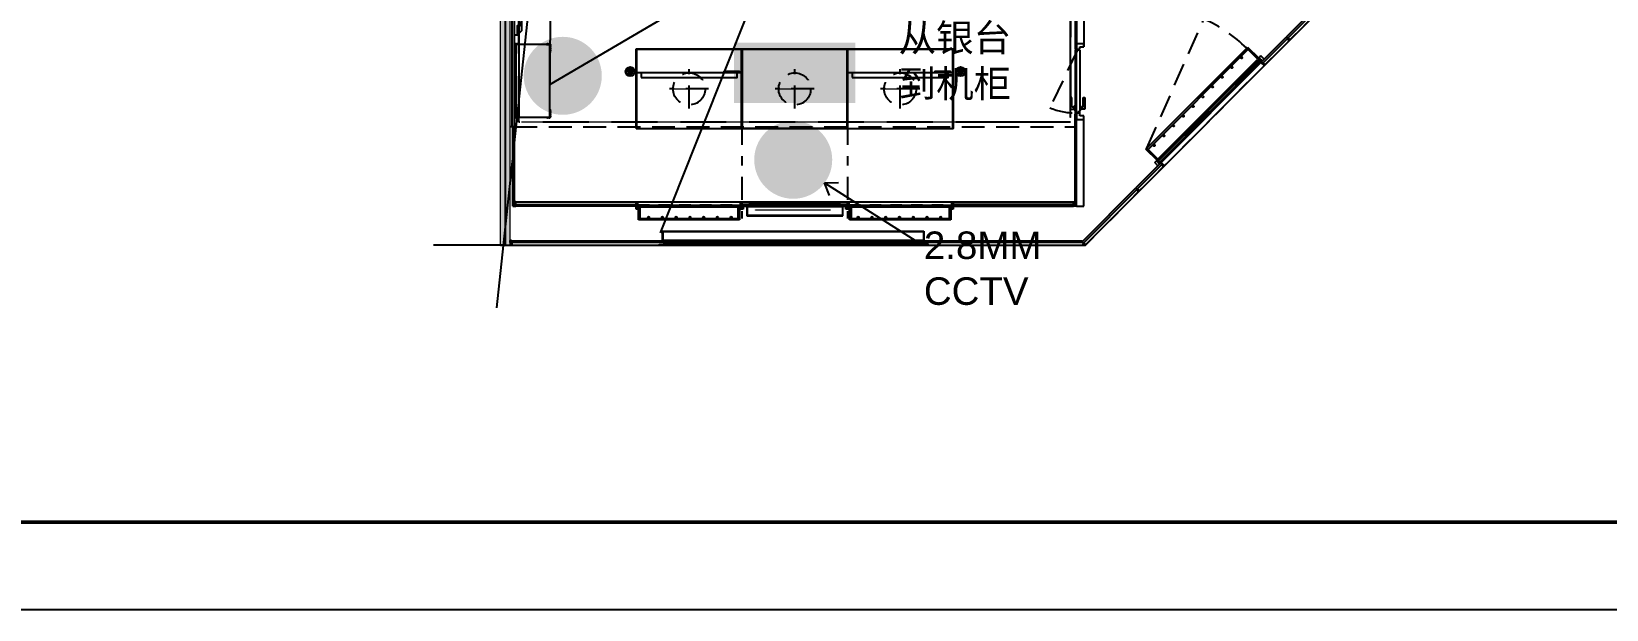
# Model space of a CAD drawing. Header units: millimetres. Extents: x 5896 to 6381, y 4295 to 4378.
# Drawn here: x 6128.84 to 6146, y 4295.41 to 4301.72 of the extents above; entities that cross this region are included whole.
import ezdxf

# ---------------------------------------------------------------- set-up
doc = ezdxf.new("R2010")
doc.units = ezdxf.units.MM
for name, pattern in [('HIDDEN2', [0.1875, 0.125, -0.0625]), ('NASCOSTA', [0.375, 0.25, -0.125]), ('PHANTOM2', [1.25, 0.625, -0.125, 0.125, -0.125, 0.125, -0.125]), ('TRATTEGGIATA', [0.75, 0.5, -0.25]), ('TRATTOPUNTO2', [0.5, 0.25, -0.125, 0, -0.125])]:
    doc.linetypes.add(name, pattern=pattern)
for name, color, linetype in [('A-GLAZING', 2, 'Continuous'), ('ax-arredo piani', 2, 'Continuous'), ('ax-arredo piani rossi', 1, 'Continuous'), ('ax-arredo sez', 6, 'Continuous'), ('AXlogo', 6, 'Continuous'), ('GA_X DIM', 8, 'Continuous'), ('MERCHANDISING', 11, 'Continuous'), ('Pareti02', 3, 'Continuous'), ('piani-rossi', 1, 'Continuous'), ('proiezioni', 2, 'NASCOSTA'), ('R-PIANI', 6, 'Continuous'), ('sezioni 02', 3, 'Continuous'), ('Urban', 6, 'Continuous'), ('VITI', 1, 'Continuous'), ('图框', 254, 'Continuous'), ('消防', 5, 'Continuous')]:
    doc.layers.add(name, color=color, linetype=linetype)
doc.layers.add('Axis', color=7, linetype='TRATTOPUNTO2', true_color=0xe27a03)
doc.layers.add('PROIEZ-FASCIONE', color=7, linetype='TRATTEGGIATA', true_color=0xb4b08e)
for name, color, linetype, lineweight, true_color in [('LD_light', 7, 'Continuous', 5, 0xf00000), ('R-HATCH', 7, 'Continuous', 9, 0xbababa), ('R-WALL', 7, 'Continuous', 9, 0xbababa)]:
    doc.layers.add(name, color=color, linetype=linetype, lineweight=lineweight, true_color=true_color)
doc.layers.add('R-BORDER', color=7, linetype='PHANTOM2', true_color=0xdb0000, plot=False)
doc.layers.add('sez-PHOTO', color=3, linetype='HIDDEN2', lineweight=15)
doc.styles.get("Standard").update_dxf_attribs({"font": 'Arial.ttf'})

# ---------------------------------------------------------------- blocks, each defined once
blk = doc.blocks.new('lamp A1')
at = {"layer": 'LD_light', "linetype": 'NASCOSTA'}
for p, q in [((300.794, 135.027), (300.794, 135.453)), ((300.581, 135.24), (301.007, 135.24))]:
    blk.add_line(p, q, dxfattribs=at)
blk.add_circle((300.794, 135.24), 0.175, dxfattribs=at)
blk = doc.blocks.new('ioo')
at = {"layer": 'LD_light', "elevation": 0}
blk.add_lwpolyline([(-3045, 2505), (-3067, 2505), (-3067, 2493), (-3045, 2493)], close=True, dxfattribs=at)
at = {"layer": 'LD_light', "ltscale": 0.1}
for radius in [11, 10]:
    blk.add_arc((-3056, 2506, 0), radius, 359.7956, 180.2044, dxfattribs=at)
blk = doc.blocks.new('bullone fianco')
at = {"layer": 'VITI'}
for p, q in [((0, 0.008), (-0.003, 0.008)), ((-0.003, 0), (-0.003, 0.007)), ((0, 0.006), (-0.003, 0.006)), ((0, 0.001), (-0.003, 0.001)), ((0, -0.001), (0, 0.008)), ((0, 0.007), (0, 0.008)), ((0, 0), (0, 0.007)), ((0, 0.007), (0, 0.007)), ((0, 0), (0, -0.001)), ((0, 0), (0, 0)), ((0, -0.001), (-0.003, -0.001))]:
    blk.add_line(p, q, dxfattribs=at)
for centre, radius, start, end in [((-0.001, 0.007), 0.00209, 147.1328, 212.8672), ((0.005, 0.004), 0.00787, 163.2213, 196.7787), ((-0.001, 0), 0.00209, 147.1328, 212.8672)]:
    blk.add_arc(centre, radius, start, end, dxfattribs=at)
blk = doc.blocks.new('112')
at = {"layer": 'R-HATCH', "ltscale": 10000}
h = blk.add_hatch(color=253, dxfattribs=at)
h.dxf.hatch_style = 1
h.paths.add_polyline_path([(6087.631, 4402.189), (6087.631, 4414.014), (6087.731, 4414.014), (6087.731, 4402.189)])
at = {"layer": 'A-GLAZING', "color": 253}
for p, q in [((6094.795, 4403.126), (6095.882, 4404.217)), ((6094.8, 4403.11), (6095.898, 4404.212)), ((6095.913, 4404.198), (6094.815, 4403.096)), ((6095.898, 4404.214), (6095.907, 4404.223)), ((6095.915, 4404.198), (6095.898, 4404.214)), ((6095.898, 4404.212), (6095.898, 4404.212)), ((6095.898, 4404.212), (6095.901, 4404.212)), ((6095.901, 4404.212), (6095.913, 4404.2)), ((6095.907, 4404.223), (6095.924, 4404.207)), ((6095.913, 4404.2), (6095.913, 4404.198)), ((6095.913, 4404.198), (6095.913, 4404.198)), ((6095.924, 4404.207), (6095.915, 4404.198)), ((6095.918, 4404.182), (6094.831, 4403.091)), ((6094.798, 4403.11), (6094.789, 4403.101)), ((6094.789, 4403.101), (6094.806, 4403.085)), ((6094.815, 4403.094), (6094.798, 4403.11)), ((6094.8, 4403.108), (6094.8, 4403.11)), ((6094.812, 4403.096), (6094.8, 4403.108)), ((6094.806, 4403.085), (6094.815, 4403.094)), ((6094.815, 4403.096), (6094.812, 4403.096))]:
    blk.add_line(p, q, dxfattribs=at)
at = {"layer": 'ax-arredo piani', "color": 253}
for p, q in [((6087.795, 4402.661), (6089.11, 4402.661)), ((6089.123, 4402.661), (6092.548, 4402.661)), ((6092.561, 4402.661), (6093.877, 4402.661))]:
    blk.add_line(p, q, dxfattribs=at)
at = {"layer": 'ax-arredo piani', "color": 253, "elevation": 0}
for points in [[(6088.167, 4403.585), (6088.167, 4403.585), (6088.167, 4404.377), (6088.167, 4404.377), (6088.167, 4404.377), (6087.798, 4404.377), (6087.798, 4403.585), (6088.167, 4403.585)], [(6088.17, 4404.292), (6088.167, 4404.292), (6088.167, 4404.341), (6088.17, 4404.341)], [(6089.109, 4403.461), (6090.261, 4403.461), (6090.261, 4404.326), (6089.109, 4404.326)], [(6090.261, 4403.461), (6091.41, 4403.461), (6091.41, 4404.326), (6090.261, 4404.326)], [(6090.264, 4403.464), (6091.407, 4403.464), (6091.407, 4404.323), (6090.264, 4404.323)], [(6091.41, 4403.461), (6092.562, 4403.461), (6092.562, 4404.326), (6091.41, 4404.326)], [(6089.109, 4403.461), (6089.109, 4404.072), (6090.261, 4404.072), (6090.261, 4403.461), (6090.258, 4403.461), (6090.258, 4404.069), (6089.112, 4404.069), (6089.112, 4403.461)], [(6089.162, 4404.019), (6090.208, 4404.019), (6090.208, 4404.069), (6089.162, 4404.069)], [(6090.231, 4404.072), (6090.066, 4404.072), (6090.066, 4404.085), (6090.231, 4404.085)], [(6091.41, 4403.461), (6091.41, 4404.072), (6092.562, 4404.072), (6092.562, 4403.461), (6092.559, 4403.461), (6092.559, 4404.069), (6091.413, 4404.069), (6091.413, 4403.461)], [(6091.463, 4404.019), (6092.509, 4404.019), (6092.509, 4404.069), (6091.463, 4404.069)], [(6092.532, 4404.072), (6092.367, 4404.072), (6092.367, 4404.085), (6092.532, 4404.085)], [(6088.17, 4403.67), (6088.167, 4403.67), (6088.167, 4403.621), (6088.17, 4403.621)]]:
    blk.add_lwpolyline(points, close=True, dxfattribs=at)
for points in [[(6089.112, 4404.072), (6089.109, 4404.072), (6089.109, 4404.326), (6090.261, 4404.326)], [(6090.261, 4404.326), (6090.261, 4404.072), (6090.258, 4404.072), (6090.258, 4404.323), (6089.112, 4404.323), (6089.112, 4404.072)], [(6091.413, 4404.072), (6091.41, 4404.072), (6091.41, 4404.326), (6092.562, 4404.326)], [(6092.562, 4404.326), (6092.562, 4404.072), (6092.559, 4404.072), (6092.559, 4404.323), (6091.413, 4404.323), (6091.413, 4404.072)]]:
    blk.add_lwpolyline(points, dxfattribs=at)
at = {"layer": 'ax-arredo piani rossi', "color": 253}
for p, q in [((6090.236, 4402.621), (6089.134, 4402.621)), ((6089.149, 4402.606), (6090.221, 4402.606)), ((6090.335, 4402.631), (6090.335, 4402.641)), ((6090.335, 4402.641), (6091.335, 4402.641)), ((6090.63, 4402.631), (6090.335, 4402.631)), ((6090.74, 4402.641), (6090.596, 4402.641)), ((6090.596, 4402.641), (6090.596, 4402.631)), ((6090.596, 4402.631), (6090.63, 4402.631)), ((6090.706, 4402.631), (6090.74, 4402.631)), ((6090.74, 4402.631), (6090.74, 4402.641)), ((6091.077, 4402.641), (6090.928, 4402.641)), ((6090.928, 4402.641), (6090.928, 4402.631)), ((6090.928, 4402.631), (6090.983, 4402.631)), ((6091.335, 4402.631), (6091.019, 4402.631)), ((6091.019, 4402.631), (6091.077, 4402.631)), ((6091.077, 4402.631), (6091.077, 4402.641)), ((6091.335, 4402.641), (6091.335, 4402.631)), ((6092.537, 4402.621), (6091.435, 4402.621)), ((6091.45, 4402.606), (6092.522, 4402.606))]:
    blk.add_line(p, q, dxfattribs=at)
at = {"layer": 'ax-arredo sez', "color": 253}
for p, q in [((6093.891, 4404.938), (6093.891, 4404.326)), ((6093.906, 4404.938), (6093.906, 4404.326)), ((6093.906, 4404.321), (6093.891, 4404.321)), ((6093.891, 4404.321), (6093.891, 4403.631)), ((6093.906, 4403.631), (6093.906, 4404.321)), ((6095.762, 4404.337), (6094.675, 4403.246)), ((6094.689, 4403.232), (6095.776, 4404.323)), ((6095.762, 4404.337), (6095.772, 4404.348)), ((6095.776, 4404.323), (6095.762, 4404.337)), ((6095.882, 4404.217), (6095.762, 4404.337)), ((6095.772, 4404.348), (6095.893, 4404.228)), ((6095.893, 4404.228), (6095.882, 4404.217)), ((6093.891, 4403.631), (6093.906, 4403.631)), ((6093.891, 4402.616), (6093.891, 4403.626)), ((6093.906, 4402.616), (6093.906, 4403.626)), ((6087.766, 4402.616), (6087.766, 4403.481)), ((6087.781, 4402.631), (6087.781, 4403.481)), ((6094.664, 4403.235), (6094.675, 4403.246)), ((6094.785, 4403.115), (6094.664, 4403.235)), ((6094.675, 4403.246), (6094.689, 4403.232)), ((6094.675, 4403.246), (6094.795, 4403.126)), ((6094.795, 4403.126), (6094.785, 4403.115)), ((6087.782, 4402.661), (6087.781, 4402.66)), ((6087.781, 4402.66), (6087.781, 4402.631)), ((6087.795, 4402.661), (6087.782, 4402.661)), ((6087.796, 4402.66), (6087.795, 4402.661)), ((6087.796, 4402.614), (6087.796, 4402.66)), ((6089.109, 4402.66), (6089.11, 4402.661)), ((6089.109, 4402.583), (6089.109, 4402.66)), ((6089.11, 4402.661), (6089.123, 4402.661)), ((6089.123, 4402.661), (6089.124, 4402.66)), ((6089.124, 4402.66), (6089.124, 4402.631)), ((6090.246, 4402.66), (6090.247, 4402.661)), ((6090.246, 4402.583), (6090.246, 4402.66)), ((6090.247, 4402.661), (6090.26, 4402.661)), ((6090.26, 4402.661), (6090.261, 4402.66)), ((6090.261, 4402.66), (6090.261, 4402.631)), ((6091.41, 4402.66), (6091.411, 4402.661)), ((6091.41, 4402.583), (6091.41, 4402.66)), ((6091.411, 4402.661), (6091.424, 4402.661)), ((6091.424, 4402.661), (6091.425, 4402.66)), ((6091.425, 4402.66), (6091.425, 4402.631)), ((6092.547, 4402.66), (6092.548, 4402.661)), ((6092.547, 4402.583), (6092.547, 4402.66)), ((6092.548, 4402.661), (6092.561, 4402.661)), ((6092.561, 4402.661), (6092.562, 4402.66)), ((6092.562, 4402.66), (6092.562, 4402.631)), ((6093.876, 4402.66), (6093.877, 4402.661)), ((6093.876, 4402.614), (6093.876, 4402.66)), ((6093.877, 4402.661), (6093.89, 4402.661)), ((6093.89, 4402.661), (6093.891, 4402.66)), ((6093.891, 4402.66), (6093.891, 4402.631)), ((6087.766, 4402.616), (6087.781, 4402.616)), ((6087.781, 4402.631), (6087.781, 4402.631)), ((6087.781, 4402.631), (6087.781, 4402.614)), ((6087.781, 4402.614), (6087.796, 4402.614)), ((6087.796, 4402.614), (6087.796, 4402.631)), ((6087.796, 4402.631), (6089.109, 4402.631)), ((6089.109, 4402.614), (6087.796, 4402.614)), ((6089.124, 4402.583), (6089.109, 4402.583)), ((6089.124, 4402.631), (6089.124, 4402.631)), ((6089.124, 4402.631), (6089.124, 4402.583)), ((6089.128, 4402.631), (6089.126, 4402.631)), ((6089.126, 4402.631), (6089.126, 4402.616)), ((6089.126, 4402.616), (6089.132, 4402.616)), ((6089.128, 4402.618), (6089.128, 4402.631)), ((6089.132, 4402.618), (6089.128, 4402.618)), ((6089.134, 4402.631), (6089.132, 4402.631)), ((6089.132, 4402.631), (6089.132, 4402.618)), ((6089.132, 4402.616), (6089.132, 4402.599)), ((6089.132, 4402.599), (6089.134, 4402.599)), ((6089.134, 4402.599), (6089.134, 4402.631)), ((6089.134, 4402.621), (6089.149, 4402.606)), ((6089.134, 4402.466), (6089.134, 4402.621)), ((6089.149, 4402.606), (6089.149, 4402.481)), ((6089.149, 4402.481), (6090.221, 4402.481)), ((6090.221, 4402.606), (6090.236, 4402.621)), ((6090.221, 4402.481), (6090.221, 4402.606)), ((6090.236, 4402.599), (6090.236, 4402.631)), ((6090.236, 4402.631), (6090.238, 4402.631)), ((6090.236, 4402.621), (6090.236, 4402.466)), ((6090.238, 4402.599), (6090.236, 4402.599)), ((6090.238, 4402.631), (6090.238, 4402.618)), ((6090.238, 4402.618), (6090.242, 4402.618)), ((6090.244, 4402.616), (6090.238, 4402.616)), ((6090.238, 4402.616), (6090.238, 4402.599)), ((6090.242, 4402.618), (6090.242, 4402.631)), ((6090.242, 4402.631), (6090.244, 4402.631)), ((6090.244, 4402.631), (6090.244, 4402.616)), ((6090.261, 4402.583), (6090.246, 4402.583)), ((6090.63, 4402.631), (6090.261, 4402.631)), ((6090.261, 4402.631), (6090.261, 4402.614)), ((6090.261, 4402.631), (6090.261, 4402.631)), ((6090.261, 4402.631), (6090.261, 4402.583)), ((6090.261, 4402.614), (6090.63, 4402.614)), ((6090.261, 4402.614), (6090.276, 4402.614)), ((6090.261, 4402.583), (6090.261, 4402.614)), ((6090.276, 4402.583), (6090.261, 4402.583)), ((6090.276, 4402.614), (6090.276, 4402.583)), ((6090.32, 4402.614), (6090.316, 4402.614)), ((6090.316, 4402.614), (6090.316, 4402.51)), ((6090.316, 4402.51), (6091.36, 4402.51)), ((6090.32, 4402.514), (6090.32, 4402.614)), ((6091.356, 4402.614), (6090.32, 4402.614)), ((6090.32, 4402.614), (6090.32, 4402.611)), ((6090.32, 4402.611), (6091.356, 4402.611)), ((6091.356, 4402.514), (6090.32, 4402.514)), ((6090.639, 4402.641), (6090.63, 4402.641)), ((6090.63, 4402.641), (6090.63, 4402.614)), ((6090.63, 4402.614), (6090.639, 4402.614)), ((6090.639, 4402.614), (6090.639, 4402.641)), ((6090.674, 4402.631), (6090.639, 4402.631)), ((6090.639, 4402.631), (6090.674, 4402.631)), ((6090.639, 4402.631), (6090.674, 4402.631)), ((6090.639, 4402.614), (6090.674, 4402.614)), ((6090.674, 4402.641), (6090.706, 4402.641)), ((6090.674, 4402.614), (6090.674, 4402.641)), ((6090.706, 4402.614), (6090.674, 4402.614)), ((6090.706, 4402.641), (6090.706, 4402.614)), ((6090.83, 4402.631), (6090.706, 4402.631)), ((6090.706, 4402.631), (6090.83, 4402.631)), ((6090.706, 4402.614), (6090.83, 4402.614)), ((6090.83, 4402.641), (6090.838, 4402.641)), ((6090.83, 4402.614), (6090.83, 4402.641)), ((6090.838, 4402.614), (6090.83, 4402.614)), ((6090.838, 4402.641), (6090.838, 4402.614)), ((6090.983, 4402.631), (6090.838, 4402.631)), ((6090.838, 4402.631), (6090.983, 4402.631)), ((6090.838, 4402.614), (6090.983, 4402.614)), ((6090.983, 4402.641), (6091.019, 4402.641)), ((6090.983, 4402.614), (6090.983, 4402.641)), ((6091.019, 4402.614), (6090.983, 4402.614)), ((6091.019, 4402.641), (6091.019, 4402.614)), ((6091.41, 4402.631), (6091.019, 4402.631)), ((6091.019, 4402.614), (6091.41, 4402.614)), ((6091.356, 4402.614), (6091.356, 4402.514)), ((6091.36, 4402.614), (6091.356, 4402.614)), ((6091.356, 4402.611), (6091.356, 4402.614)), ((6091.36, 4402.51), (6091.36, 4402.614)), ((6091.395, 4402.614), (6091.41, 4402.614)), ((6091.395, 4402.583), (6091.395, 4402.614)), ((6091.41, 4402.583), (6091.395, 4402.583)), ((6091.41, 4402.614), (6091.41, 4402.631)), ((6091.41, 4402.614), (6091.41, 4402.583)), ((6091.425, 4402.583), (6091.41, 4402.583)), ((6091.425, 4402.631), (6091.425, 4402.631)), ((6091.425, 4402.631), (6091.425, 4402.583)), ((6091.429, 4402.631), (6091.427, 4402.631)), ((6091.427, 4402.631), (6091.427, 4402.616)), ((6091.427, 4402.616), (6091.433, 4402.616)), ((6091.429, 4402.618), (6091.429, 4402.631)), ((6091.433, 4402.618), (6091.429, 4402.618)), ((6091.435, 4402.631), (6091.433, 4402.631)), ((6091.433, 4402.631), (6091.433, 4402.618)), ((6091.433, 4402.616), (6091.433, 4402.599)), ((6091.433, 4402.599), (6091.435, 4402.599)), ((6091.435, 4402.599), (6091.435, 4402.631)), ((6091.435, 4402.621), (6091.45, 4402.606)), ((6091.435, 4402.466), (6091.435, 4402.621)), ((6091.45, 4402.606), (6091.45, 4402.481)), ((6091.45, 4402.481), (6092.522, 4402.481)), ((6092.522, 4402.606), (6092.537, 4402.621)), ((6092.522, 4402.481), (6092.522, 4402.606)), ((6092.537, 4402.599), (6092.537, 4402.631)), ((6092.537, 4402.631), (6092.539, 4402.631)), ((6092.537, 4402.621), (6092.537, 4402.466)), ((6092.539, 4402.599), (6092.537, 4402.599)), ((6092.539, 4402.631), (6092.539, 4402.618)), ((6092.539, 4402.618), (6092.543, 4402.618)), ((6092.545, 4402.616), (6092.539, 4402.616)), ((6092.539, 4402.616), (6092.539, 4402.599)), ((6092.543, 4402.618), (6092.543, 4402.631)), ((6092.543, 4402.631), (6092.545, 4402.631)), ((6092.545, 4402.631), (6092.545, 4402.616)), ((6092.562, 4402.583), (6092.547, 4402.583)), ((6093.876, 4402.631), (6092.562, 4402.631)), ((6092.562, 4402.631), (6092.562, 4402.631)), ((6092.562, 4402.631), (6092.562, 4402.583)), ((6092.562, 4402.614), (6093.876, 4402.614)), ((6093.876, 4402.614), (6093.876, 4402.631)), ((6093.891, 4402.614), (6093.876, 4402.614)), ((6093.891, 4402.631), (6093.891, 4402.631)), ((6093.891, 4402.631), (6093.891, 4402.614)), ((6090.236, 4402.466), (6089.134, 4402.466)), ((6089.396, 4402.238), (6089.396, 4402.343)), ((6089.396, 4402.343), (6092.244, 4402.343)), ((6089.401, 4402.238), (6089.401, 4402.338)), ((6089.401, 4402.338), (6092.239, 4402.338)), ((6092.537, 4402.466), (6091.435, 4402.466)), ((6092.239, 4402.338), (6092.239, 4402.238)), ((6092.244, 4402.343), (6092.244, 4402.238))]:
    blk.add_line(p, q, dxfattribs=at)
at = {"layer": 'ax-arredo sez', "color": 253, "elevation": 0}
for points in [[(6087.811, 4404.481), (6087.861, 4404.531), (6087.861, 4404.627), (6087.857, 4404.627), (6087.857, 4404.616), (6087.842, 4404.616), (6087.842, 4404.581), (6087.811, 4404.581), (6087.811, 4404.481), (6087.811, 4404.481)], [(6087.784, 4404.341), (6087.781, 4404.341), (6087.781, 4404.381), (6087.821, 4404.381), (6087.821, 4404.378), (6087.784, 4404.378), (6087.784, 4404.341)], [(6088.168, 4404.341), (6088.171, 4404.341), (6088.171, 4404.381), (6088.131, 4404.381), (6088.131, 4404.378), (6088.168, 4404.378), (6088.168, 4404.341)], [(6087.784, 4403.621), (6087.781, 4403.621), (6087.781, 4403.581), (6087.821, 4403.581), (6087.821, 4403.584), (6087.784, 4403.584), (6087.784, 4403.621)], [(6088.168, 4403.621), (6088.171, 4403.621), (6088.171, 4403.581), (6088.131, 4403.581), (6088.131, 4403.584), (6088.168, 4403.584), (6088.168, 4403.621)]]:
    blk.add_lwpolyline(points, dxfattribs=at)
blk.add_lwpolyline([(6087.797, 4403.584), (6087.784, 4403.584), (6087.784, 4404.378), (6087.797, 4404.378)], close=True, dxfattribs=at)
at = {"layer": 'Axis', "color": 253}
for p, q in [((6090.261, 4403.532), (6090.261, 4402.481)), ((6091.41, 4403.532), (6091.41, 4402.481))]:
    blk.add_line(p, q, dxfattribs=at)
at = {"layer": 'AXlogo', "color": 253}
for p, q in [((6089.415, 4402.194), (6089.415, 4402.219)), ((6089.415, 4402.219), (6092.228, 4402.219)), ((6092.228, 4402.194), (6089.415, 4402.194)), ((6092.228, 4402.219), (6092.228, 4402.194))]:
    blk.add_line(p, q, dxfattribs=at)
at = {"layer": 'DEFPOINTS', "color": 253}
for p, q in [((6087.811, 4404.481), (6087.781, 4404.481)), ((6087.811, 4404.381), (6087.781, 4404.381))]:
    blk.add_line(p, q, dxfattribs=at)
at = {"layer": 'Pareti02', "color": 253}
for p, q in [((6087.756, 4403.481), (6087.756, 4411.881)), ((6087.781, 4403.481), (6087.781, 4411.881)), ((6093.986, 4404.892), (6093.986, 4404.406)), ((6093.986, 4404.508), (6093.986, 4404.351)), ((6096.196, 4404.462), (6096.193, 4404.458)), ((6096.193, 4404.458), (6096.207, 4404.444)), ((6096.211, 4404.448), (6096.196, 4404.462)), ((6096.207, 4404.444), (6096.204, 4404.44)), ((6096.204, 4404.44), (6096.225, 4404.419)), ((6096.214, 4404.451), (6096.211, 4404.448)), ((6096.235, 4404.43), (6096.214, 4404.451)), ((6096.225, 4404.419), (6096.235, 4404.43)), ((6093.906, 4404.326), (6093.891, 4404.326)), ((6094.675, 4403.246), (6095.762, 4404.337)), ((6093.906, 4403.626), (6093.891, 4403.626)), ((6093.986, 4402.616), (6093.986, 4403.601)), ((6093.986, 4403.113), (6093.986, 4403.601)), ((6087.781, 4403.481), (6087.731, 4403.481)), ((6094.551, 4402.81), (6094.555, 4402.814)), ((6094.565, 4402.796), (6094.551, 4402.81)), ((6094.555, 4402.814), (6094.569, 4402.8)), ((6094.562, 4402.793), (6094.565, 4402.796)), ((6094.583, 4402.771), (6094.562, 4402.793)), ((6094.569, 4402.8), (6094.573, 4402.803)), ((6094.573, 4402.803), (6094.594, 4402.782)), ((6094.594, 4402.782), (6094.583, 4402.771)), ((6093.906, 4402.616), (6093.891, 4402.616)), ((6093.906, 4402.616), (6093.986, 4402.616)), ((6093.965, 4402.222), (6093.969, 4402.226)), ((6093.98, 4402.208), (6093.965, 4402.222)), ((6093.969, 4402.226), (6093.983, 4402.212)), ((6093.976, 4402.205), (6093.98, 4402.208)), ((6093.997, 4402.183), (6093.976, 4402.205)), ((6093.983, 4402.212), (6093.987, 4402.215)), ((6093.987, 4402.215), (6094.008, 4402.194)), ((6094.008, 4402.194), (6093.997, 4402.183))]:
    blk.add_line(p, q, dxfattribs=at)
at = {"layer": 'piani-rossi', "color": 253}
for p, q in [((6093.855, 4403.8), (6093.837, 4403.8)), ((6093.837, 4403.8), (6093.837, 4403.673)), ((6093.855, 4403.695), (6093.855, 4403.8)), ((6093.881, 4403.695), (6093.855, 4403.695)), ((6093.881, 4403.661), (6093.881, 4403.708)), ((6093.881, 4403.708), (6093.891, 4403.708)), ((6093.881, 4403.673), (6093.881, 4403.695)), ((6093.891, 4403.708), (6093.891, 4403.661)), ((6093.953, 4403.708), (6093.943, 4403.708)), ((6093.943, 4403.708), (6093.943, 4403.661)), ((6093.953, 4403.661), (6093.953, 4403.708)), ((6093.953, 4403.673), (6093.953, 4403.695)), ((6093.953, 4403.695), (6093.979, 4403.695)), ((6093.979, 4403.695), (6093.979, 4403.8)), ((6093.979, 4403.8), (6093.997, 4403.8)), ((6093.997, 4403.8), (6093.997, 4403.673)), ((6093.837, 4403.673), (6093.881, 4403.673)), ((6093.891, 4403.661), (6093.881, 4403.661)), ((6093.943, 4403.661), (6093.953, 4403.661)), ((6093.997, 4403.673), (6093.953, 4403.673))]:
    blk.add_line(p, q, dxfattribs=at)
at = {"layer": 'PROIEZ-FASCIONE', "color": 253}
for p, q in [((6087.831, 4403.531), (6087.831, 4412.314)), ((6093.841, 4404.959), (6093.841, 4403.531)), ((6093.841, 4403.531), (6087.831, 4403.531))]:
    blk.add_line(p, q, dxfattribs=at)
at = {"layer": 'proiezioni', "color": 253}
for p, q in [((6094.008, 4402.194), (6108.084, 4416.324)), ((6094.675, 4403.246), (6095.295, 4404.656)), ((6093.917, 4404.321), (6093.618, 4403.687)), ((6089.685, 4403.68), (6089.685, 4404.107)), ((6090.836, 4403.68), (6090.836, 4404.107)), ((6091.986, 4403.68), (6091.986, 4404.107)), ((6089.898, 4403.893), (6089.472, 4403.893)), ((6091.049, 4403.893), (6090.622, 4403.893)), ((6092.2, 4403.893), (6091.773, 4403.893)), ((6087.781, 4403.481), (6093.891, 4403.481))]:
    blk.add_line(p, q, dxfattribs=at)
for centre in [(6089.685, 4403.893), (6090.836, 4403.893), (6091.986, 4403.893)]:
    blk.add_circle(centre, 0.175, dxfattribs=at)
for centre, radius, start, end in [((6094.675, 4403.246), 1.54, 45.109, 66.2595), ((6093.891, 4404.321), 0.69, 246.6992, 270)]:
    blk.add_arc(centre, radius, start, end, dxfattribs=at)
at = {"layer": 'R-BORDER', "color": 253, "ltscale": 10000}
for p, q in [((6087.681, 4414.089), (6087.681, 4402.189)), ((6094.003, 4402.189), (6104.089, 4412.314)), ((6087.631, 4402.189), (6094.003, 4402.189)), ((6087.681, 4402.189), (6087.631, 4402.189))]:
    blk.add_line(p, q, dxfattribs=at)
at = {"layer": 'R-PIANI', "color": 253, "ltscale": 10000}
blk.add_line((6087.631, 4402.189), (6086.899, 4402.189), dxfattribs=at)
at = {"layer": 'R-WALL', "color": 253, "ltscale": 10000}
for p, q in [((6087.631, 4402.189), (6087.631, 4414.014)), ((6087.731, 4414.014), (6087.731, 4402.189)), ((6087.731, 4402.189), (6087.631, 4402.189))]:
    blk.add_line(p, q, dxfattribs=at)
at = {"layer": 'sez-PHOTO', "color": 253}
for p, q in [((6089.128, 4402.631), (6090.242, 4402.631)), ((6091.429, 4402.631), (6092.543, 4402.631))]:
    blk.add_line(p, q, dxfattribs=at)
at = {"layer": 'sezioni 02', "color": 253}
for p, q in [((6093.906, 4404.386), (6093.906, 4404.326)), ((6093.986, 4404.386), (6093.906, 4404.386)), ((6093.986, 4404.351), (6093.986, 4404.386)), ((6095.925, 4404.189), (6096.193, 4404.458)), ((6096.207, 4404.444), (6095.939, 4404.175)), ((6096.193, 4404.458), (6096.207, 4404.444)), ((6093.906, 4404.326), (6093.943, 4404.329)), ((6093.906, 4403.631), (6093.906, 4404.321)), ((6093.906, 4404.321), (6093.943, 4404.321)), ((6093.943, 4404.329), (6093.943, 4404.351)), ((6093.943, 4404.351), (6093.986, 4404.351)), ((6093.943, 4404.321), (6093.943, 4403.646)), ((6095.898, 4404.233), (6095.882, 4404.217)), ((6095.882, 4404.217), (6095.892, 4404.208)), ((6095.892, 4404.208), (6095.907, 4404.223)), ((6095.918, 4404.253), (6095.898, 4404.233)), ((6095.907, 4404.223), (6095.898, 4404.233)), ((6095.898, 4404.233), (6095.924, 4404.207)), ((6095.924, 4404.207), (6095.908, 4404.191)), ((6095.953, 4404.217), (6095.918, 4404.253)), ((6095.918, 4404.182), (6095.953, 4404.217)), ((6095.908, 4404.191), (6095.918, 4404.182)), ((6095.925, 4404.189), (6095.918, 4404.182)), ((6095.918, 4404.182), (6095.953, 4404.147)), ((6095.939, 4404.175), (6095.925, 4404.189)), ((6095.939, 4404.175), (6095.925, 4404.189)), ((6095.942, 4404.178), (6095.939, 4404.175)), ((6095.964, 4404.157), (6095.942, 4404.178)), ((6095.953, 4404.147), (6095.964, 4404.157)), ((6093.923, 4403.634), (6093.906, 4403.631)), ((6093.906, 4403.631), (6093.906, 4403.631)), ((6093.925, 4403.629), (6093.906, 4403.626)), ((6093.906, 4403.626), (6093.906, 4403.561)), ((6093.906, 4403.561), (6093.986, 4403.561)), ((6093.943, 4403.646), (6093.923, 4403.643)), ((6093.923, 4403.643), (6093.923, 4403.634)), ((6093.943, 4403.641), (6093.925, 4403.638)), ((6093.925, 4403.638), (6093.925, 4403.629)), ((6093.943, 4403.601), (6093.943, 4403.641)), ((6093.986, 4403.601), (6093.943, 4403.601)), ((6093.986, 4403.561), (6093.986, 4403.601)), ((6094.823, 4403.083), (6094.555, 4402.814)), ((6094.569, 4402.8), (6094.837, 4403.069)), ((6094.76, 4403.091), (6094.78, 4403.11)), ((6094.795, 4403.055), (6094.76, 4403.091)), ((6094.78, 4403.11), (6094.795, 4403.126)), ((6094.78, 4403.11), (6094.806, 4403.085)), ((6094.789, 4403.101), (6094.78, 4403.11)), ((6094.805, 4403.117), (6094.789, 4403.101)), ((6094.795, 4403.126), (6094.805, 4403.117)), ((6094.831, 4403.091), (6094.795, 4403.055)), ((6094.806, 4403.085), (6094.821, 4403.1)), ((6094.821, 4403.1), (6094.831, 4403.091)), ((6094.837, 4403.069), (6094.823, 4403.083)), ((6094.824, 4403.084), (6094.831, 4403.091)), ((6094.838, 4403.07), (6094.824, 4403.084)), ((6094.831, 4403.091), (6094.866, 4403.056)), ((6094.834, 4403.066), (6094.838, 4403.07)), ((6094.856, 4403.045), (6094.834, 4403.066)), ((6094.866, 4403.056), (6094.856, 4403.045)), ((6094.555, 4402.814), (6094.569, 4402.8)), ((6087.741, 4402.239), (6087.731, 4402.239)), ((6087.731, 4402.239), (6087.731, 4402.218)), ((6087.731, 4402.218), (6087.741, 4402.218)), ((6087.741, 4402.218), (6087.741, 4402.239)), ((6087.751, 4402.239), (6087.741, 4402.239)), ((6087.741, 4402.239), (6087.741, 4402.189)), ((6087.741, 4402.189), (6087.756, 4402.189)), ((6087.751, 4402.219), (6087.751, 4402.239)), ((6087.756, 4402.219), (6087.751, 4402.219)), ((6087.756, 4402.189), (6087.756, 4402.219)), ((6090.554, 4402.238), (6090.147, 4402.238)), ((6090.147, 4402.238), (6090.147, 4402.194)), ((6090.147, 4402.194), (6090.554, 4402.194)), ((6090.554, 4402.194), (6090.554, 4402.238)), ((6090.829, 4402.238), (6090.806, 4402.238)), ((6090.806, 4402.238), (6090.806, 4402.194)), ((6090.806, 4402.194), (6090.829, 4402.194)), ((6090.829, 4402.194), (6090.829, 4402.238)), ((6091.502, 4402.238), (6091.072, 4402.238)), ((6091.072, 4402.238), (6091.072, 4402.194)), ((6091.072, 4402.194), (6091.502, 4402.194)), ((6091.502, 4402.194), (6091.502, 4402.238))]:
    blk.add_line(p, q, dxfattribs=at)
at = {"layer": 'Urban', "color": 253}
for p, q in [((6096.196, 4404.462), (6096.792, 4405.059)), ((6096.806, 4405.045), (6096.211, 4404.448)), ((6096.211, 4404.448), (6096.196, 4404.462)), ((6094.551, 4402.81), (6093.969, 4402.226)), ((6093.983, 4402.212), (6094.565, 4402.796)), ((6094.565, 4402.796), (6094.551, 4402.81)), ((6087.751, 4402.219), (6087.751, 4402.238)), ((6087.751, 4402.238), (6093.969, 4402.238)), ((6093.969, 4402.219), (6087.751, 4402.219)), ((6092.239, 4402.241), (6089.401, 4402.241)), ((6089.401, 4402.241), (6089.401, 4402.238)), ((6089.401, 4402.238), (6092.239, 4402.238)), ((6092.239, 4402.238), (6092.239, 4402.241)), ((6093.969, 4402.238), (6093.969, 4402.219)), ((6093.969, 4402.226), (6093.983, 4402.212))]:
    blk.add_line(p, q, dxfattribs=at)
at = {"layer": 'VITI', "color": 253, "elevation": 0}
for points in [[(6087.821, 4404.382), (6087.821, 4404.381), (6087.781, 4404.381), (6087.781, 4404.382)], [(6087.821, 4403.581), (6087.821, 4403.58), (6087.781, 4403.58), (6087.781, 4403.581)]]:
    blk.add_lwpolyline(points, close=True, dxfattribs=at)
for points in [[(6088.131, 4404.381), (6088.131, 4404.382), (6088.172, 4404.382), (6088.172, 4404.292), (6088.171, 4404.292), (6088.171, 4404.381), (6088.131, 4404.381)], [(6088.131, 4403.581), (6088.131, 4403.58), (6088.172, 4403.58), (6088.172, 4403.67), (6088.171, 4403.67), (6088.171, 4403.581), (6088.131, 4403.581)]]:
    blk.add_lwpolyline(points, dxfattribs=at)
at = {"layer": 'VITI', "color": 253}
for p, rotation in [((6087.787, 4404.382), 270), ((6087.807, 4404.382), 270), ((6087.814, 4403.58), 90), ((6088.145, 4403.58), 90), ((6088.165, 4403.58), 90), ((6088.172, 4403.655), 180), ((6088.172, 4403.635), 180), ((6088.172, 4403.615), 180), ((6088.172, 4403.595), 180)]:
    blk.add_blockref('bullone fianco', p, dxfattribs=dict(at, rotation=rotation))
at = {"layer": 'VITI', "color": 253, "xscale": -1}
for p, rotation in [((6088.145, 4404.382), 90), ((6088.165, 4404.382), 90), ((6087.787, 4403.58), 270)]:
    blk.add_blockref('bullone fianco', p, dxfattribs=dict(at, rotation=rotation))
for p in [(6088.172, 4404.368), (6088.172, 4404.348), (6088.172, 4404.328), (6088.172, 4404.308)]:
    blk.add_blockref('bullone fianco', p, dxfattribs=at)
blk = doc.blocks.new('tukuang')
at = {"layer": '图框'}
blk.add_lwpolyline([(0, 0), (4200, 0), (4200, 2969.7), (0, 2969.7)], close=True, dxfattribs=at)
at = {"layer": '图框', "const_width": 4.24}
blk.add_lwpolyline([(212.1, 2870.7), (4101, 2870.7), (4101, 99), (212.1, 99)], close=True, dxfattribs=at)

msp = doc.modelspace()

# ---------------------------------------------------------------- hatches: boundary and pattern name
at = {"layer": 'LD_light'}
h = msp.add_hatch(color=256, dxfattribs=at)
h.dxf.hatch_style = 1
h.paths.add_polyline_path([(6134.145, 4300.79), (6134.145, 4302.098), (6134.15, 4302.098), (6134.15, 4300.79)])
h = msp.add_hatch(color=256, dxfattribs=at)
h.dxf.hatch_style = 1
h.paths.add_polyline_path([(6140.155, 4300.78), (6140.155, 4302.088), (6140.16, 4302.088), (6140.16, 4300.78)])
h = msp.add_hatch(color=256, dxfattribs=at)
h.dxf.hatch_style = 1
h.paths.add_polyline_path([(6134.179, 4300.732), (6135.487, 4300.732), (6135.487, 4300.727), (6134.179, 4300.727)])
h = msp.add_hatch(color=256, dxfattribs=at)
h.dxf.hatch_style = 1
h.paths.add_polyline_path([(6135.487, 4300.732), (6136.795, 4300.732), (6136.795, 4300.727), (6135.487, 4300.727)])
h = msp.add_hatch(color=256, dxfattribs=at)
h.dxf.hatch_style = 1
h.paths.add_polyline_path([(6136.795, 4300.732), (6138.103, 4300.732), (6138.103, 4300.727), (6136.795, 4300.727)])
h = msp.add_hatch(color=256, dxfattribs=at)
h.dxf.hatch_style = 1
h.paths.add_polyline_path([(6138.103, 4300.732), (6139.411, 4300.732), (6139.411, 4300.727), (6138.103, 4300.727)])
h = msp.add_hatch(color=256, dxfattribs=at)
h.dxf.hatch_style = 1
h.paths.add_polyline_path([(6139.411, 4300.727), (6140.125, 4300.727), (6140.125, 4300.732), (6139.411, 4300.732)])
h = msp.add_hatch(color=256, dxfattribs=at)
h.dxf.hatch_style = 1
h.paths.add_polyline_path([(6136.725, 4299.772), (6137.538, 4299.772), (6137.538, 4299.767), (6136.725, 4299.767)])
h = msp.add_hatch(color=256, dxfattribs=at)
h.dxf.hatch_style = 1
h.paths.add_polyline_path([(6136.775, 4299.772), (6137.489, 4299.772), (6137.489, 4299.767), (6136.775, 4299.767)])
h = msp.add_hatch(color=256, dxfattribs=at)
h.dxf.hatch_style = 1
h.paths.add_polyline_path([(6135.677, 4299.397), (6136.787, 4299.397), (6136.787, 4299.392), (6135.677, 4299.392)])
h = msp.add_hatch(color=256, dxfattribs=at)
h.dxf.hatch_style = 1
h.paths.add_polyline_path([(6136.787, 4299.397), (6137.897, 4299.397), (6137.897, 4299.392), (6136.787, 4299.392)])
h = msp.add_hatch(color=256, dxfattribs=at)
h.dxf.hatch_style = 1
h.paths.add_polyline_path([(6137.897, 4299.392), (6138.611, 4299.392), (6138.611, 4299.397), (6137.897, 4299.397)])
at = {"layer": 'MERCHANDISING'}
h = msp.add_hatch(color=1, dxfattribs=at)
h.dxf.hatch_style = 1
h.paths.add_polyline_path([(6135.051, 4301.234, 1), (6134.2, 4301.234, 1)])
h = msp.add_hatch(color=5, dxfattribs=at)
h.dxf.hatch_style = 1
h.paths.add_polyline_path([(6137.814, 4301.596), (6136.49, 4301.596), (6136.49, 4300.937), (6137.814, 4300.937)])
h = msp.add_hatch(color=1, dxfattribs=at)
h.dxf.hatch_style = 1
h.paths.add_polyline_path([(6137.562, 4300.318, 1), (6136.712, 4300.318, 1)])
at = {"layer": '消防', "ltscale": 2}
for points in [[(6135.391, 4301.28, 1), (6135.33, 4301.28, 1)], [(6138.991, 4301.28, 1), (6138.93, 4301.28, 1)]]:
    msp.add_hatch(color=6, dxfattribs=at).paths.add_polyline_path(points)

# ---------------------------------------------------------------- linework, layer by layer
at = {"layer": 'Axis'}
for p, q in [((6136.578, 4300.731), (6136.578, 4299.679)), ((6137.727, 4300.731), (6137.727, 4299.679))]:
    msp.add_line(p, q, dxfattribs=at)
at = {"layer": 'LD_light', "elevation": 0}
for points in [[(6134.145, 4300.79), (6134.145, 4302.098), (6134.15, 4302.098), (6134.15, 4300.79)], [(6140.155, 4300.78), (6140.155, 4302.088), (6140.16, 4302.088), (6140.16, 4300.78)], [(6134.179, 4300.732), (6135.487, 4300.732), (6135.487, 4300.727), (6134.179, 4300.727)], [(6135.487, 4300.732), (6136.795, 4300.732), (6136.795, 4300.727), (6135.487, 4300.727)], [(6136.795, 4300.732), (6138.103, 4300.732), (6138.103, 4300.727), (6136.795, 4300.727)], [(6138.103, 4300.732), (6139.411, 4300.732), (6139.411, 4300.727), (6138.103, 4300.727)], [(6139.411, 4300.727), (6140.125, 4300.727), (6140.125, 4300.732), (6139.411, 4300.732)], [(6136.725, 4299.772), (6137.538, 4299.772), (6137.538, 4299.767), (6136.725, 4299.767)], [(6136.775, 4299.772), (6137.489, 4299.772), (6137.489, 4299.767), (6136.775, 4299.767)], [(6135.677, 4299.397), (6136.985, 4299.397), (6136.985, 4299.392), (6135.677, 4299.392)], [(6135.677, 4299.397), (6136.787, 4299.397), (6136.787, 4299.392), (6135.677, 4299.392)], [(6136.787, 4299.397), (6137.897, 4299.397), (6137.897, 4299.392), (6136.787, 4299.392)], [(6137.897, 4299.392), (6138.611, 4299.392), (6138.611, 4299.397), (6137.897, 4299.397)]]:
    msp.add_lwpolyline(points, close=True, dxfattribs=at)
at = {"layer": 'MERCHANDISING'}
for p, q in [((6134.542, 4311.16), (6134.483, 4301.14)), ((6134.997, 4308.913), (6133.904, 4298.705)), ((6135.691, 4299.522), (6139.389, 4308.834)), ((6134.483, 4301.14), (6143.337, 4306.337)), ((6137.489, 4299.772), (6137.489, 4299.772))]:
    msp.add_line(p, q, dxfattribs=at)
at = {"layer": 'MERCHANDISING', "color": 1, "lineweight": 25}
for p, q in [((6137.477, 4300.067), (6137.629, 4300.072)), ((6137.477, 4300.067), (6138.544, 4299.392)), ((6137.533, 4299.927), (6137.477, 4300.067))]:
    msp.add_line(p, q, dxfattribs=at)
at = {"layer": '消防', "color": 6, "ltscale": 2}
for centre, radius in [((6135.361, 4301.28), 0.0504), ((6135.361, 4301.28), 0.0302), ((6138.961, 4301.28), 0.0504), ((6138.961, 4301.28), 0.0302)]:
    msp.add_circle(centre, radius, dxfattribs=at)

# ---------------------------------------------------------------- block references
msp.add_blockref('112', (46.317, -102.802))
at = {"layer": 'GA_X DIM', "xscale": 0.009635294117647079, "yscale": 0.009635294117647079, "zscale": 0.009635294117647079}
msp.add_blockref('tukuang', (6124.582, 4295.413), dxfattribs=at)
at = {"layer": 'LD_light', "xscale": -0.001, "yscale": 0.001, "zscale": 0.001, "rotation": 225.1089945718877}
for p in [(6142.405, 4305.364), (6142.193, 4305.152), (6142.299, 4305.258), (6142.088, 4305.046), (6141.876, 4304.833), (6141.982, 4304.939), (6141.664, 4304.621), (6141.77, 4304.727), (6141.558, 4304.514), (6141.452, 4304.408)]:
    msp.add_blockref('ioo', p, dxfattribs=at)
at = {"layer": 'LD_light'}
for p in [(5835.207, 4165.851), (5836.358, 4165.851), (5837.509, 4165.851)]:
    msp.add_blockref('lamp A1', p, dxfattribs=at)
at = {"layer": 'LD_light', "xscale": -0.001, "yscale": 0.001, "zscale": 0.001}
for p in [(6132.505, 4297.185), (6132.655, 4297.185), (6132.805, 4297.185), (6132.955, 4297.185), (6133.105, 4297.185), (6133.255, 4297.185), (6133.405, 4297.185), (6134.789, 4297.185), (6134.939, 4297.185), (6135.089, 4297.185), (6135.239, 4297.185), (6135.389, 4297.185), (6135.539, 4297.185), (6135.689, 4297.185)]:
    msp.add_blockref('ioo', p, dxfattribs=at)

# ---------------------------------------------------------------- texts
at = {"layer": 'MERCHANDISING', "color": 5, "insert": (6138.285, 4301.799), "char_height": 0.3, "attachment_point": 1}
msp.add_mtext_dynamic_manual_height_columns('{\\fArial Unicode MS|b0|i0|c134|p0;从银台到机柜}', width=1.38176, gutter_width=12.5, heights=[0], dxfattribs=at)
at = {"layer": 'MERCHANDISING', "insert": (6138.561, 4299.536), "char_height": 0.3, "attachment_point": 1}
msp.add_mtext_dynamic_manual_height_columns('{\\C1;2.8MM CCTV}', width=2.16447, gutter_width=12.5, heights=[0], dxfattribs=at)

doc.saveas('drawing.dxf')
